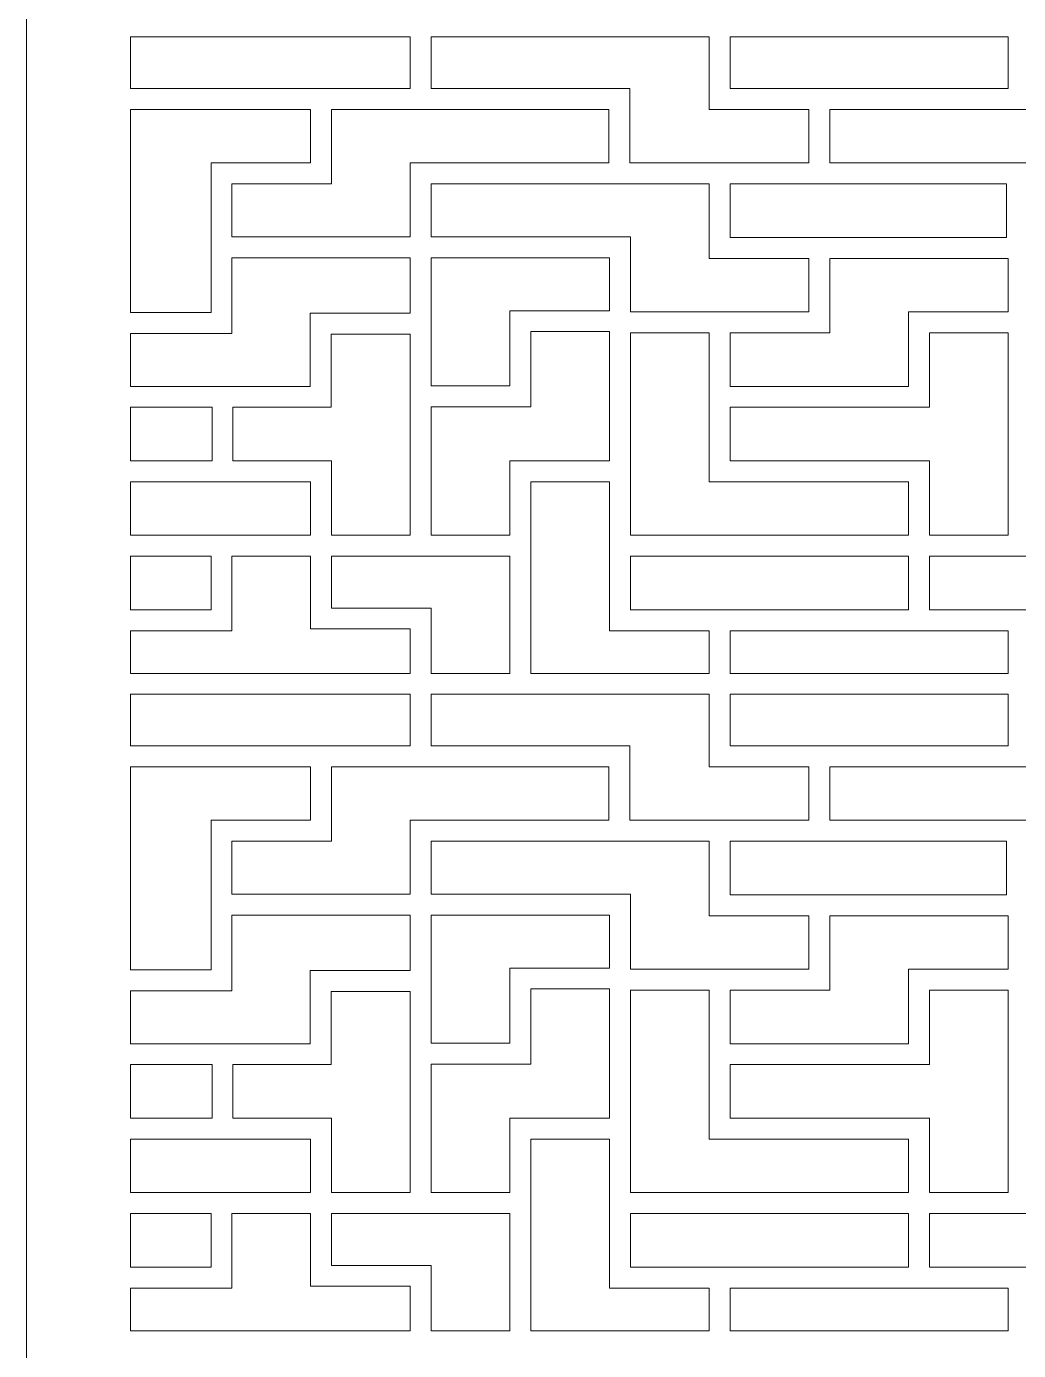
# Model space of a CAD drawing. Header units: centimetres. Extents: x -27.5 to -15.4, y -3.9 to 9.5.
# Drawn here: x -21.109 to -17.878, y 2.31 to 6.624 of the extents above; entities that cross this region are included whole.
import ezdxf

# ---------------------------------------------------------------- set-up
doc = ezdxf.new("R2010")
doc.units = ezdxf.units.CM
doc.header["$MEASUREMENT"] = 0
doc.layers.add('layer 1', color=7, linetype='Continuous')

msp = doc.modelspace()

# ---------------------------------------------------------------- linework, layer by layer
at = {"layer": 'layer 1', "color": 7, "lineweight": 9}
for points, knots in [([(-21.10932, -3.79231), (-21.10932, -3.79231), (-15.37172, -3.79231), (-15.37172, -3.79231), (-15.37172, -3.79231), (-15.37172, -3.79231), (-15.37172, 9.52009), (-15.37172, 9.52009), (-15.37172, 9.52009), (-15.37172, 9.52009), (-21.10932, 9.52009), (-21.10932, 9.52009), (-21.10932, 9.52009), (-21.10932, 9.52009), (-21.10932, -3.79231), (-21.10932, -3.79231)], [0, 0, 0, 0, 0.2, 0.2, 0.2, 0.2, 0.4, 0.4, 0.4, 0.4, 0.6, 0.6, 0.6, 0.6, 1, 1, 1, 1]), ([(-20.77015, 6.42169), (-20.77015, 6.42169), (-20.77015, 6.5904), (-20.77015, 6.5904), (-20.77015, 6.5904), (-20.77015, 6.5904), (-19.85927, 6.5904), (-19.85927, 6.5904), (-19.85927, 6.5904), (-19.85927, 6.5904), (-19.85927, 6.42169), (-19.85927, 6.42169), (-19.85927, 6.42169), (-19.85927, 6.42169), (-20.14967, 6.42169), (-20.14967, 6.42169), (-20.14967, 6.42169), (-20.14967, 6.42169), (-20.77015, 6.42169), (-20.77015, 6.42169)], [0, 0, 0, 0, 0.1666667, 0.1666667, 0.1666667, 0.1666667, 0.3333333, 0.3333333, 0.3333333, 0.3333333, 0.5, 0.5, 0.5, 0.5, 0.6666667, 0.6666667, 0.6666667, 0.6666667, 1, 1, 1, 1]), ([(-19.79103, 6.5904), (-19.79103, 6.5904), (-18.88584, 6.5904), (-18.88584, 6.5904), (-18.88584, 6.5904), (-18.88584, 6.5904), (-18.88584, 6.35345), (-18.88584, 6.35345), (-18.88584, 6.35345), (-18.88584, 6.35345), (-18.56136, 6.35345), (-18.56136, 6.35345), (-18.56136, 6.35345), (-18.56136, 6.35345), (-18.56136, 6.17906), (-18.56136, 6.17906), (-18.56136, 6.17906), (-18.56136, 6.17906), (-18.85172, 6.17906), (-18.85172, 6.17906), (-18.85172, 6.17906), (-18.85172, 6.17906), (-19.14396, 6.17906), (-19.14396, 6.17906), (-19.14396, 6.17906), (-19.14396, 6.17906), (-19.14396, 6.42169), (-19.14396, 6.42169), (-19.14396, 6.42169), (-19.14396, 6.42169), (-19.79103, 6.42169), (-19.79103, 6.42169), (-19.79103, 6.42169), (-19.79103, 6.42169), (-19.79103, 6.5904), (-19.79103, 6.5904)], [0, 0, 0, 0, 0.1, 0.1, 0.1, 0.1, 0.2, 0.2, 0.2, 0.2, 0.3, 0.3, 0.3, 0.3, 0.4, 0.4, 0.4, 0.4, 0.5, 0.5, 0.5, 0.5, 0.6, 0.6, 0.6, 0.6, 0.7, 0.7, 0.7, 0.7, 0.8, 0.8, 0.8, 0.8, 1, 1, 1, 1]), ([(-18.8176, 6.5904), (-18.8176, 6.5904), (-17.9124, 6.5904), (-17.9124, 6.5904), (-17.9124, 6.5904), (-17.9124, 6.5904), (-17.9124, 6.42169), (-17.9124, 6.42169), (-17.9124, 6.42169), (-17.9124, 6.42169), (-18.52724, 6.42169), (-18.52724, 6.42169), (-18.52724, 6.42169), (-18.52724, 6.42169), (-18.8176, 6.42169), (-18.8176, 6.42169), (-18.8176, 6.42169), (-18.8176, 6.42169), (-18.8176, 6.5904), (-18.8176, 6.5904)], [0, 0, 0, 0, 0.1666667, 0.1666667, 0.1666667, 0.1666667, 0.3333333, 0.3333333, 0.3333333, 0.3333333, 0.5, 0.5, 0.5, 0.5, 0.6666667, 0.6666667, 0.6666667, 0.6666667, 1, 1, 1, 1]), ([(-20.77015, 5.69195), (-20.77015, 5.69195), (-20.77015, 6.35345), (-20.77015, 6.35345), (-20.77015, 6.35345), (-20.77015, 6.35345), (-20.1838, 6.35345), (-20.1838, 6.35345), (-20.1838, 6.35345), (-20.1838, 6.35345), (-20.1838, 6.17906), (-20.1838, 6.17906), (-20.1838, 6.17906), (-20.1838, 6.17906), (-20.50823, 6.17906), (-20.50823, 6.17906), (-20.50823, 6.17906), (-20.50823, 6.17906), (-20.50823, 5.90385), (-20.50823, 5.90385), (-20.50823, 5.90385), (-20.50823, 5.90385), (-20.50823, 5.69195), (-20.50823, 5.69195), (-20.50823, 5.69195), (-20.50823, 5.69195), (-20.77015, 5.69195), (-20.77015, 5.69195)], [0, 0, 0, 0, 0.125, 0.125, 0.125, 0.125, 0.25, 0.25, 0.25, 0.25, 0.375, 0.375, 0.375, 0.375, 0.5, 0.5, 0.5, 0.5, 0.625, 0.625, 0.625, 0.625, 0.75, 0.75, 0.75, 0.75, 1, 1, 1, 1]), ([(-19.82515, 6.35345), (-19.82515, 6.35345), (-19.21221, 6.35345), (-19.21221, 6.35345), (-19.21221, 6.35345), (-19.21221, 6.35345), (-19.21221, 6.17906), (-19.21221, 6.17906), (-19.21221, 6.17906), (-19.21221, 6.17906), (-19.85927, 6.17906), (-19.85927, 6.17906), (-19.85927, 6.17906), (-19.85927, 6.17906), (-19.85927, 5.93797), (-19.85927, 5.93797), (-19.85927, 5.93797), (-19.85927, 5.93797), (-20.43999, 5.93797), (-20.43999, 5.93797), (-20.43999, 5.93797), (-20.43999, 5.93797), (-20.43999, 6.11082), (-20.43999, 6.11082), (-20.43999, 6.11082), (-20.43999, 6.11082), (-20.11555, 6.11082), (-20.11555, 6.11082), (-20.11555, 6.11082), (-20.11555, 6.11082), (-20.11555, 6.35345), (-20.11555, 6.35345), (-20.11555, 6.35345), (-20.11555, 6.35345), (-19.82515, 6.35345), (-19.82515, 6.35345)], [0, 0, 0, 0, 0.1, 0.1, 0.1, 0.1, 0.2, 0.2, 0.2, 0.2, 0.3, 0.3, 0.3, 0.3, 0.4, 0.4, 0.4, 0.4, 0.5, 0.5, 0.5, 0.5, 0.6, 0.6, 0.6, 0.6, 0.7, 0.7, 0.7, 0.7, 0.8, 0.8, 0.8, 0.8, 1, 1, 1, 1]), ([(-18.49312, 6.35345), (-18.49312, 6.35345), (-17.87828, 6.35345), (-17.87828, 6.35345), (-17.87828, 6.35345), (-17.87828, 6.35345), (-17.5907, 6.35345), (-17.5907, 6.35345), (-17.5907, 6.35345), (-17.5907, 6.35345), (-17.5907, 5.93642), (-17.5907, 5.93642), (-17.5907, 5.93642), (-17.5907, 5.93642), (-17.84865, 5.93642), (-17.84865, 5.93642), (-17.84865, 5.93642), (-17.84865, 5.93642), (-17.84865, 6.17906), (-17.84865, 6.17906), (-17.84865, 6.17906), (-17.84865, 6.17906), (-18.49312, 6.17906), (-18.49312, 6.17906), (-18.49312, 6.17906), (-18.49312, 6.17906), (-18.49312, 6.35345), (-18.49312, 6.35345)], [0, 0, 0, 0, 0.125, 0.125, 0.125, 0.125, 0.25, 0.25, 0.25, 0.25, 0.375, 0.375, 0.375, 0.375, 0.5, 0.5, 0.5, 0.5, 0.625, 0.625, 0.625, 0.625, 0.75, 0.75, 0.75, 0.75, 1, 1, 1, 1]), ([(-19.79103, 6.11082), (-19.79103, 6.11082), (-19.17808, 6.11082), (-19.17808, 6.11082), (-19.17808, 6.11082), (-19.17808, 6.11082), (-18.88584, 6.11082), (-18.88584, 6.11082), (-18.88584, 6.11082), (-18.88584, 6.11082), (-18.88584, 5.86818), (-18.88584, 5.86818), (-18.88584, 5.86818), (-18.88584, 5.86818), (-18.56136, 5.86818), (-18.56136, 5.86818), (-18.56136, 5.86818), (-18.56136, 5.86818), (-18.56136, 5.69379), (-18.56136, 5.69379), (-18.56136, 5.69379), (-18.56136, 5.69379), (-18.85172, 5.69379), (-18.85172, 5.69379), (-18.85172, 5.69379), (-18.85172, 5.69379), (-19.14207, 5.69379), (-19.14207, 5.69379), (-19.14207, 5.69379), (-19.14207, 5.69379), (-19.14207, 5.93797), (-19.14207, 5.93797), (-19.14207, 5.93797), (-19.14207, 5.93797), (-19.79103, 5.93797), (-19.79103, 5.93797), (-19.79103, 5.93797), (-19.79103, 5.93797), (-19.79103, 6.11082), (-19.79103, 6.11082)], [0, 0, 0, 0, 0.0909091, 0.0909091, 0.0909091, 0.0909091, 0.1818182, 0.1818182, 0.1818182, 0.1818182, 0.2727273, 0.2727273, 0.2727273, 0.2727273, 0.3636364, 0.3636364, 0.3636364, 0.3636364, 0.4545455, 0.4545455, 0.4545455, 0.4545455, 0.5454545, 0.5454545, 0.5454545, 0.5454545, 0.6363636, 0.6363636, 0.6363636, 0.6363636, 0.7272727, 0.7272727, 0.7272727, 0.7272727, 0.8181818, 0.8181818, 0.8181818, 0.8181818, 1, 1, 1, 1]), ([(-18.8176, 6.11082), (-18.8176, 6.11082), (-18.52724, 6.11082), (-18.52724, 6.11082), (-18.52724, 6.11082), (-18.52724, 6.11082), (-17.91689, 6.11082), (-17.91689, 6.11082), (-17.91689, 6.11082), (-17.91689, 6.11082), (-17.91689, 5.93642), (-17.91689, 5.93642), (-17.91689, 5.93642), (-17.91689, 5.93642), (-18.52724, 5.93642), (-18.52724, 5.93642), (-18.52724, 5.93642), (-18.52724, 5.93642), (-18.8176, 5.93642), (-18.8176, 5.93642), (-18.8176, 5.93642), (-18.8176, 5.93642), (-18.8176, 6.11082), (-18.8176, 6.11082)], [0, 0, 0, 0, 0.1428571, 0.1428571, 0.1428571, 0.1428571, 0.2857143, 0.2857143, 0.2857143, 0.2857143, 0.4285714, 0.4285714, 0.4285714, 0.4285714, 0.5714286, 0.5714286, 0.5714286, 0.5714286, 0.7142857, 0.7142857, 0.7142857, 0.7142857, 1, 1, 1, 1]), ([(-20.77015, 5.45115), (-20.77015, 5.45115), (-20.77015, 5.62371), (-20.77015, 5.62371), (-20.77015, 5.62371), (-20.77015, 5.62371), (-20.43999, 5.62371), (-20.43999, 5.62371), (-20.43999, 5.62371), (-20.43999, 5.62371), (-20.43999, 5.86973), (-20.43999, 5.86973), (-20.43999, 5.86973), (-20.43999, 5.86973), (-19.85927, 5.86973), (-19.85927, 5.86973), (-19.85927, 5.86973), (-19.85927, 5.86973), (-19.85927, 5.68979), (-19.85927, 5.68979), (-19.85927, 5.68979), (-19.85927, 5.68979), (-20.18531, 5.68979), (-20.18531, 5.68979), (-20.18531, 5.68979), (-20.18531, 5.68979), (-20.18531, 5.45115), (-20.18531, 5.45115), (-20.18531, 5.45115), (-20.18531, 5.45115), (-20.47088, 5.45115), (-20.47088, 5.45115), (-20.47088, 5.45115), (-20.47088, 5.45115), (-20.77015, 5.45115), (-20.77015, 5.45115)], [0, 0, 0, 0, 0.1, 0.1, 0.1, 0.1, 0.2, 0.2, 0.2, 0.2, 0.3, 0.3, 0.3, 0.3, 0.4, 0.4, 0.4, 0.4, 0.5, 0.5, 0.5, 0.5, 0.6, 0.6, 0.6, 0.6, 0.7, 0.7, 0.7, 0.7, 0.8, 0.8, 0.8, 0.8, 1, 1, 1, 1]), ([(-19.79103, 5.86973), (-19.79103, 5.86973), (-19.21032, 5.86973), (-19.21032, 5.86973), (-19.21032, 5.86973), (-19.21032, 5.86973), (-19.21032, 5.69757), (-19.21032, 5.69757), (-19.21032, 5.69757), (-19.21032, 5.69757), (-19.53479, 5.69757), (-19.53479, 5.69757), (-19.53479, 5.69757), (-19.53479, 5.69757), (-19.53479, 5.45259), (-19.53479, 5.45259), (-19.53479, 5.45259), (-19.53479, 5.45259), (-19.79103, 5.45259), (-19.79103, 5.45259), (-19.79103, 5.45259), (-19.79103, 5.45259), (-19.79103, 5.65567), (-19.79103, 5.65567), (-19.79103, 5.65567), (-19.79103, 5.65567), (-19.79103, 5.86973), (-19.79103, 5.86973)], [0, 0, 0, 0, 0.125, 0.125, 0.125, 0.125, 0.25, 0.25, 0.25, 0.25, 0.375, 0.375, 0.375, 0.375, 0.5, 0.5, 0.5, 0.5, 0.625, 0.625, 0.625, 0.625, 0.75, 0.75, 0.75, 0.75, 1, 1, 1, 1]), ([(-18.8176, 5.45115), (-18.8176, 5.45115), (-18.8176, 5.62555), (-18.8176, 5.62555), (-18.8176, 5.62555), (-18.8176, 5.62555), (-18.49312, 5.62555), (-18.49312, 5.62555), (-18.49312, 5.62555), (-18.49312, 5.62555), (-18.49312, 5.86818), (-18.49312, 5.86818), (-18.49312, 5.86818), (-18.49312, 5.86818), (-17.9124, 5.86818), (-17.9124, 5.86818), (-17.9124, 5.86818), (-17.9124, 5.86818), (-17.9124, 5.69379), (-17.9124, 5.69379), (-17.9124, 5.69379), (-17.9124, 5.69379), (-18.23688, 5.69379), (-18.23688, 5.69379), (-18.23688, 5.69379), (-18.23688, 5.69379), (-18.23688, 5.45115), (-18.23688, 5.45115), (-18.23688, 5.45115), (-18.23688, 5.45115), (-18.8176, 5.45115), (-18.8176, 5.45115)], [0, 0, 0, 0, 0.1111111, 0.1111111, 0.1111111, 0.1111111, 0.2222222, 0.2222222, 0.2222222, 0.2222222, 0.3333333, 0.3333333, 0.3333333, 0.3333333, 0.4444444, 0.4444444, 0.4444444, 0.4444444, 0.5555556, 0.5555556, 0.5555556, 0.5555556, 0.6666667, 0.6666667, 0.6666667, 0.6666667, 0.7777778, 0.7777778, 0.7777778, 0.7777778, 1, 1, 1, 1]), ([(-20.11707, 5.62155), (-20.11707, 5.62155), (-19.85927, 5.62155), (-19.85927, 5.62155), (-19.85927, 5.62155), (-19.85927, 5.62155), (-19.85927, 5.41847), (-19.85927, 5.41847), (-19.85927, 5.41847), (-19.85927, 5.41847), (-19.85927, 4.96589), (-19.85927, 4.96589), (-19.85927, 4.96589), (-19.85927, 4.96589), (-20.11551, 4.96589), (-20.11551, 4.96589), (-20.11551, 4.96589), (-20.11551, 4.96589), (-20.11551, 5.20852), (-20.11551, 5.20852), (-20.11551, 5.20852), (-20.11551, 5.20852), (-20.43676, 5.20852), (-20.43676, 5.20852), (-20.43676, 5.20852), (-20.43676, 5.20852), (-20.43676, 5.38291), (-20.43676, 5.38291), (-20.43676, 5.38291), (-20.43676, 5.38291), (-20.11707, 5.38291), (-20.11707, 5.38291), (-20.11707, 5.38291), (-20.11707, 5.38291), (-20.11707, 5.62155), (-20.11707, 5.62155)], [0, 0, 0, 0, 0.1, 0.1, 0.1, 0.1, 0.2, 0.2, 0.2, 0.2, 0.3, 0.3, 0.3, 0.3, 0.4, 0.4, 0.4, 0.4, 0.5, 0.5, 0.5, 0.5, 0.6, 0.6, 0.6, 0.6, 0.7, 0.7, 0.7, 0.7, 0.8, 0.8, 0.8, 0.8, 1, 1, 1, 1]), ([(-19.46655, 5.62933), (-19.46655, 5.62933), (-19.21032, 5.62933), (-19.21032, 5.62933), (-19.21032, 5.62933), (-19.21032, 5.62933), (-19.21032, 5.20852), (-19.21032, 5.20852), (-19.21032, 5.20852), (-19.21032, 5.20852), (-19.53479, 5.20852), (-19.53479, 5.20852), (-19.53479, 5.20852), (-19.53479, 5.20852), (-19.53479, 4.96589), (-19.53479, 4.96589), (-19.53479, 4.96589), (-19.53479, 4.96589), (-19.79103, 4.96589), (-19.79103, 4.96589), (-19.79103, 4.96589), (-19.79103, 4.96589), (-19.79103, 5.38435), (-19.79103, 5.38435), (-19.79103, 5.38435), (-19.79103, 5.38435), (-19.46655, 5.38435), (-19.46655, 5.38435), (-19.46655, 5.38435), (-19.46655, 5.38435), (-19.46655, 5.62933), (-19.46655, 5.62933)], [0, 0, 0, 0, 0.1111111, 0.1111111, 0.1111111, 0.1111111, 0.2222222, 0.2222222, 0.2222222, 0.2222222, 0.3333333, 0.3333333, 0.3333333, 0.3333333, 0.4444444, 0.4444444, 0.4444444, 0.4444444, 0.5555556, 0.5555556, 0.5555556, 0.5555556, 0.6666667, 0.6666667, 0.6666667, 0.6666667, 0.7777778, 0.7777778, 0.7777778, 0.7777778, 1, 1, 1, 1]), ([(-19.14207, 5.62555), (-19.14207, 5.62555), (-18.88584, 5.62555), (-18.88584, 5.62555), (-18.88584, 5.62555), (-18.88584, 5.62555), (-18.88584, 5.41703), (-18.88584, 5.41703), (-18.88584, 5.41703), (-18.88584, 5.41703), (-18.88584, 5.14028), (-18.88584, 5.14028), (-18.88584, 5.14028), (-18.88584, 5.14028), (-18.23688, 5.14028), (-18.23688, 5.14028), (-18.23688, 5.14028), (-18.23688, 5.14028), (-18.23688, 4.96589), (-18.23688, 4.96589), (-18.23688, 4.96589), (-18.23688, 4.96589), (-19.14207, 4.96589), (-19.14207, 4.96589), (-19.14207, 4.96589), (-19.14207, 4.96589), (-19.14207, 5.1744), (-19.14207, 5.1744), (-19.14207, 5.1744), (-19.14207, 5.1744), (-19.14207, 5.62555), (-19.14207, 5.62555)], [0, 0, 0, 0, 0.1111111, 0.1111111, 0.1111111, 0.1111111, 0.2222222, 0.2222222, 0.2222222, 0.2222222, 0.3333333, 0.3333333, 0.3333333, 0.3333333, 0.4444444, 0.4444444, 0.4444444, 0.4444444, 0.5555556, 0.5555556, 0.5555556, 0.5555556, 0.6666667, 0.6666667, 0.6666667, 0.6666667, 0.7777778, 0.7777778, 0.7777778, 0.7777778, 1, 1, 1, 1]), ([(-18.8176, 5.38291), (-18.8176, 5.38291), (-18.16864, 5.38291), (-18.16864, 5.38291), (-18.16864, 5.38291), (-18.16864, 5.38291), (-18.16864, 5.62555), (-18.16864, 5.62555), (-18.16864, 5.62555), (-18.16864, 5.62555), (-17.9124, 5.62555), (-17.9124, 5.62555), (-17.9124, 5.62555), (-17.9124, 5.62555), (-17.9124, 4.96589), (-17.9124, 4.96589), (-17.9124, 4.96589), (-17.9124, 4.96589), (-18.16864, 4.96589), (-18.16864, 4.96589), (-18.16864, 4.96589), (-18.16864, 4.96589), (-18.16864, 5.20852), (-18.16864, 5.20852), (-18.16864, 5.20852), (-18.16864, 5.20852), (-18.8176, 5.20852), (-18.8176, 5.20852), (-18.8176, 5.20852), (-18.8176, 5.20852), (-18.8176, 5.38291), (-18.8176, 5.38291)], [0, 0, 0, 0, 0.1111111, 0.1111111, 0.1111111, 0.1111111, 0.2222222, 0.2222222, 0.2222222, 0.2222222, 0.3333333, 0.3333333, 0.3333333, 0.3333333, 0.4444444, 0.4444444, 0.4444444, 0.4444444, 0.5555556, 0.5555556, 0.5555556, 0.5555556, 0.6666667, 0.6666667, 0.6666667, 0.6666667, 0.7777778, 0.7777778, 0.7777778, 0.7777778, 1, 1, 1, 1]), ([(-20.77015, 5.20852), (-20.77015, 5.20852), (-20.77015, 5.38291), (-20.77015, 5.38291), (-20.77015, 5.38291), (-20.77015, 5.38291), (-20.505, 5.38291), (-20.505, 5.38291), (-20.505, 5.38291), (-20.505, 5.38291), (-20.505, 5.20852), (-20.505, 5.20852), (-20.505, 5.20852), (-20.505, 5.20852), (-20.77015, 5.20852), (-20.77015, 5.20852)], [0, 0, 0, 0, 0.2, 0.2, 0.2, 0.2, 0.4, 0.4, 0.4, 0.4, 0.6, 0.6, 0.6, 0.6, 1, 1, 1, 1]), ([(-20.77015, 4.96589), (-20.77015, 4.96589), (-20.77015, 5.14028), (-20.77015, 5.14028), (-20.77015, 5.14028), (-20.77015, 5.14028), (-20.47088, 5.14028), (-20.47088, 5.14028), (-20.47088, 5.14028), (-20.47088, 5.14028), (-20.18375, 5.14028), (-20.18375, 5.14028), (-20.18375, 5.14028), (-20.18375, 5.14028), (-20.18375, 4.96589), (-20.18375, 4.96589), (-20.18375, 4.96589), (-20.18375, 4.96589), (-20.47411, 4.96589), (-20.47411, 4.96589), (-20.47411, 4.96589), (-20.47411, 4.96589), (-20.77015, 4.96589), (-20.77015, 4.96589)], [0, 0, 0, 0, 0.1428571, 0.1428571, 0.1428571, 0.1428571, 0.2857143, 0.2857143, 0.2857143, 0.2857143, 0.4285714, 0.4285714, 0.4285714, 0.4285714, 0.5714286, 0.5714286, 0.5714286, 0.5714286, 0.7142857, 0.7142857, 0.7142857, 0.7142857, 1, 1, 1, 1]), ([(-19.46655, 5.14028), (-19.46655, 5.14028), (-19.21032, 5.14028), (-19.21032, 5.14028), (-19.21032, 5.14028), (-19.21032, 5.14028), (-19.21032, 4.93177), (-19.21032, 4.93177), (-19.21032, 4.93177), (-19.21032, 4.93177), (-19.21032, 4.65501), (-19.21032, 4.65501), (-19.21032, 4.65501), (-19.21032, 4.65501), (-18.88584, 4.65501), (-18.88584, 4.65501), (-18.88584, 4.65501), (-18.88584, 4.65501), (-18.88584, 4.51521), (-18.88584, 4.51521), (-18.88584, 4.51521), (-18.88584, 4.51521), (-19.46655, 4.51521), (-19.46655, 4.51521), (-19.46655, 4.51521), (-19.46655, 4.51521), (-19.46655, 4.93177), (-19.46655, 4.93177), (-19.46655, 4.93177), (-19.46655, 4.93177), (-19.46655, 5.14028), (-19.46655, 5.14028)], [0, 0, 0, 0, 0.1111111, 0.1111111, 0.1111111, 0.1111111, 0.2222222, 0.2222222, 0.2222222, 0.2222222, 0.3333333, 0.3333333, 0.3333333, 0.3333333, 0.4444444, 0.4444444, 0.4444444, 0.4444444, 0.5555556, 0.5555556, 0.5555556, 0.5555556, 0.6666667, 0.6666667, 0.6666667, 0.6666667, 0.7777778, 0.7777778, 0.7777778, 0.7777778, 1, 1, 1, 1]), ([(-20.77015, 4.51521), (-20.77015, 4.51521), (-20.77015, 4.65501), (-20.77015, 4.65501), (-20.77015, 4.65501), (-20.77015, 4.65501), (-20.43999, 4.65501), (-20.43999, 4.65501), (-20.43999, 4.65501), (-20.43999, 4.65501), (-20.43999, 4.89764), (-20.43999, 4.89764), (-20.43999, 4.89764), (-20.43999, 4.89764), (-20.18375, 4.89764), (-20.18375, 4.89764), (-20.18375, 4.89764), (-20.18375, 4.89764), (-20.18375, 4.66068), (-20.18375, 4.66068), (-20.18375, 4.66068), (-20.18375, 4.66068), (-19.85927, 4.66068), (-19.85927, 4.66068), (-19.85927, 4.66068), (-19.85927, 4.66068), (-19.85927, 4.51521), (-19.85927, 4.51521), (-19.85927, 4.51521), (-19.85927, 4.51521), (-20.77015, 4.51521), (-20.77015, 4.51521)], [0, 0, 0, 0, 0.1111111, 0.1111111, 0.1111111, 0.1111111, 0.2222222, 0.2222222, 0.2222222, 0.2222222, 0.3333333, 0.3333333, 0.3333333, 0.3333333, 0.4444444, 0.4444444, 0.4444444, 0.4444444, 0.5555556, 0.5555556, 0.5555556, 0.5555556, 0.6666667, 0.6666667, 0.6666667, 0.6666667, 0.7777778, 0.7777778, 0.7777778, 0.7777778, 1, 1, 1, 1]), ([(-20.77015, 4.72325), (-20.77015, 4.72325), (-20.77015, 4.89764), (-20.77015, 4.89764), (-20.77015, 4.89764), (-20.77015, 4.89764), (-20.50823, 4.89764), (-20.50823, 4.89764), (-20.50823, 4.89764), (-20.50823, 4.89764), (-20.50823, 4.72325), (-20.50823, 4.72325), (-20.50823, 4.72325), (-20.50823, 4.72325), (-20.77015, 4.72325), (-20.77015, 4.72325)], [0, 0, 0, 0, 0.2, 0.2, 0.2, 0.2, 0.4, 0.4, 0.4, 0.4, 0.6, 0.6, 0.6, 0.6, 1, 1, 1, 1]), ([(-20.11551, 4.89764), (-20.11551, 4.89764), (-19.82515, 4.89764), (-19.82515, 4.89764), (-19.82515, 4.89764), (-19.82515, 4.89764), (-19.53479, 4.89764), (-19.53479, 4.89764), (-19.53479, 4.89764), (-19.53479, 4.89764), (-19.53479, 4.51521), (-19.53479, 4.51521), (-19.53479, 4.51521), (-19.53479, 4.51521), (-19.79103, 4.51521), (-19.79103, 4.51521), (-19.79103, 4.51521), (-19.79103, 4.51521), (-19.79103, 4.72892), (-19.79103, 4.72892), (-19.79103, 4.72892), (-19.79103, 4.72892), (-20.11551, 4.72892), (-20.11551, 4.72892), (-20.11551, 4.72892), (-20.11551, 4.72892), (-20.11551, 4.89764), (-20.11551, 4.89764)], [0, 0, 0, 0, 0.125, 0.125, 0.125, 0.125, 0.25, 0.25, 0.25, 0.25, 0.375, 0.375, 0.375, 0.375, 0.5, 0.5, 0.5, 0.5, 0.625, 0.625, 0.625, 0.625, 0.75, 0.75, 0.75, 0.75, 1, 1, 1, 1]), ([(-19.14207, 4.89764), (-19.14207, 4.89764), (-18.23688, 4.89764), (-18.23688, 4.89764), (-18.23688, 4.89764), (-18.23688, 4.89764), (-18.23688, 4.72325), (-18.23688, 4.72325), (-18.23688, 4.72325), (-18.23688, 4.72325), (-18.85172, 4.72325), (-18.85172, 4.72325), (-18.85172, 4.72325), (-18.85172, 4.72325), (-19.14207, 4.72325), (-19.14207, 4.72325), (-19.14207, 4.72325), (-19.14207, 4.72325), (-19.14207, 4.89764), (-19.14207, 4.89764)], [0, 0, 0, 0, 0.1666667, 0.1666667, 0.1666667, 0.1666667, 0.3333333, 0.3333333, 0.3333333, 0.3333333, 0.5, 0.5, 0.5, 0.5, 0.6666667, 0.6666667, 0.6666667, 0.6666667, 1, 1, 1, 1]), ([(-18.16864, 4.89764), (-18.16864, 4.89764), (-17.87828, 4.89764), (-17.87828, 4.89764), (-17.87828, 4.89764), (-17.87828, 4.89764), (-17.5538, 4.89764), (-17.5538, 4.89764), (-17.5538, 4.89764), (-17.5538, 4.89764), (-17.26345, 4.89764), (-17.26345, 4.89764), (-17.26345, 4.89764), (-17.26345, 4.89764), (-17.26345, 4.72325), (-17.26345, 4.72325), (-17.26345, 4.72325), (-17.26345, 4.72325), (-17.58793, 4.72325), (-17.58793, 4.72325), (-17.58793, 4.72325), (-17.58793, 4.72325), (-17.58793, 4.51521), (-17.58793, 4.51521), (-17.58793, 4.51521), (-17.58793, 4.51521), (-17.84416, 4.51521), (-17.84416, 4.51521), (-17.84416, 4.51521), (-17.84416, 4.51521), (-17.84416, 4.72325), (-17.84416, 4.72325), (-17.84416, 4.72325), (-17.84416, 4.72325), (-18.16864, 4.72325), (-18.16864, 4.72325), (-18.16864, 4.72325), (-18.16864, 4.72325), (-18.16864, 4.89764), (-18.16864, 4.89764)], [0, 0, 0, 0, 0.0909091, 0.0909091, 0.0909091, 0.0909091, 0.1818182, 0.1818182, 0.1818182, 0.1818182, 0.2727273, 0.2727273, 0.2727273, 0.2727273, 0.3636364, 0.3636364, 0.3636364, 0.3636364, 0.4545455, 0.4545455, 0.4545455, 0.4545455, 0.5454545, 0.5454545, 0.5454545, 0.5454545, 0.6363636, 0.6363636, 0.6363636, 0.6363636, 0.7272727, 0.7272727, 0.7272727, 0.7272727, 0.8181818, 0.8181818, 0.8181818, 0.8181818, 1, 1, 1, 1]), ([(-18.8176, 4.65501), (-18.8176, 4.65501), (-18.20276, 4.65501), (-18.20276, 4.65501), (-18.20276, 4.65501), (-18.20276, 4.65501), (-17.9124, 4.65501), (-17.9124, 4.65501), (-17.9124, 4.65501), (-17.9124, 4.65501), (-17.9124, 4.51521), (-17.9124, 4.51521), (-17.9124, 4.51521), (-17.9124, 4.51521), (-18.8176, 4.51521), (-18.8176, 4.51521), (-18.8176, 4.51521), (-18.8176, 4.51521), (-18.8176, 4.65501), (-18.8176, 4.65501)], [0, 0, 0, 0, 0.1666667, 0.1666667, 0.1666667, 0.1666667, 0.3333333, 0.3333333, 0.3333333, 0.3333333, 0.5, 0.5, 0.5, 0.5, 0.6666667, 0.6666667, 0.6666667, 0.6666667, 1, 1, 1, 1]), ([(-20.77015, 4.28005), (-20.77015, 4.28005), (-20.77015, 4.44876), (-20.77015, 4.44876), (-20.77015, 4.44876), (-20.77015, 4.44876), (-19.85927, 4.44876), (-19.85927, 4.44876), (-19.85927, 4.44876), (-19.85927, 4.44876), (-19.85927, 4.28005), (-19.85927, 4.28005), (-19.85927, 4.28005), (-19.85927, 4.28005), (-20.14967, 4.28005), (-20.14967, 4.28005), (-20.14967, 4.28005), (-20.14967, 4.28005), (-20.77015, 4.28005), (-20.77015, 4.28005)], [0, 0, 0, 0, 0.1666667, 0.1666667, 0.1666667, 0.1666667, 0.3333333, 0.3333333, 0.3333333, 0.3333333, 0.5, 0.5, 0.5, 0.5, 0.6666667, 0.6666667, 0.6666667, 0.6666667, 1, 1, 1, 1]), ([(-18.88584, 4.21181), (-18.88584, 4.21181), (-18.56136, 4.21181), (-18.56136, 4.21181), (-18.56136, 4.21181), (-18.56136, 4.21181), (-18.56136, 4.03742), (-18.56136, 4.03742), (-18.56136, 4.03742), (-18.56136, 4.03742), (-18.85172, 4.03742), (-18.85172, 4.03742), (-18.85172, 4.03742), (-18.85172, 4.03742), (-19.14396, 4.03742), (-19.14396, 4.03742), (-19.14396, 4.03742), (-19.14396, 4.03742), (-19.14396, 4.28005), (-19.14396, 4.28005), (-19.14396, 4.28005), (-19.14396, 4.28005), (-19.79103, 4.28005), (-19.79103, 4.28005), (-19.79103, 4.28005), (-19.79103, 4.28005), (-19.79103, 4.44876), (-19.79103, 4.44876), (-19.79103, 4.44876), (-19.79103, 4.44876), (-18.88584, 4.44876), (-18.88584, 4.44876), (-18.88584, 4.44876), (-18.88584, 4.44876), (-18.88584, 4.21181), (-18.88584, 4.21181)], [0, 0, 0, 0, 0.1, 0.1, 0.1, 0.1, 0.2, 0.2, 0.2, 0.2, 0.3, 0.3, 0.3, 0.3, 0.4, 0.4, 0.4, 0.4, 0.5, 0.5, 0.5, 0.5, 0.6, 0.6, 0.6, 0.6, 0.7, 0.7, 0.7, 0.7, 0.8, 0.8, 0.8, 0.8, 1, 1, 1, 1]), ([(-18.8176, 4.44876), (-18.8176, 4.44876), (-17.9124, 4.44876), (-17.9124, 4.44876), (-17.9124, 4.44876), (-17.9124, 4.44876), (-17.9124, 4.28005), (-17.9124, 4.28005), (-17.9124, 4.28005), (-17.9124, 4.28005), (-18.52724, 4.28005), (-18.52724, 4.28005), (-18.52724, 4.28005), (-18.52724, 4.28005), (-18.8176, 4.28005), (-18.8176, 4.28005), (-18.8176, 4.28005), (-18.8176, 4.28005), (-18.8176, 4.44876), (-18.8176, 4.44876)], [0, 0, 0, 0, 0.1666667, 0.1666667, 0.1666667, 0.1666667, 0.3333333, 0.3333333, 0.3333333, 0.3333333, 0.5, 0.5, 0.5, 0.5, 0.6666667, 0.6666667, 0.6666667, 0.6666667, 1, 1, 1, 1]), ([(-20.77015, 3.55031), (-20.77015, 3.55031), (-20.77015, 4.21181), (-20.77015, 4.21181), (-20.77015, 4.21181), (-20.77015, 4.21181), (-20.1838, 4.21181), (-20.1838, 4.21181), (-20.1838, 4.21181), (-20.1838, 4.21181), (-20.1838, 4.03742), (-20.1838, 4.03742), (-20.1838, 4.03742), (-20.1838, 4.03742), (-20.50823, 4.03742), (-20.50823, 4.03742), (-20.50823, 4.03742), (-20.50823, 4.03742), (-20.50823, 3.76222), (-20.50823, 3.76222), (-20.50823, 3.76222), (-20.50823, 3.76222), (-20.50823, 3.55031), (-20.50823, 3.55031), (-20.50823, 3.55031), (-20.50823, 3.55031), (-20.77015, 3.55031), (-20.77015, 3.55031)], [0, 0, 0, 0, 0.125, 0.125, 0.125, 0.125, 0.25, 0.25, 0.25, 0.25, 0.375, 0.375, 0.375, 0.375, 0.5, 0.5, 0.5, 0.5, 0.625, 0.625, 0.625, 0.625, 0.75, 0.75, 0.75, 0.75, 1, 1, 1, 1]), ([(-20.11555, 4.21181), (-20.11555, 4.21181), (-19.82515, 4.21181), (-19.82515, 4.21181), (-19.82515, 4.21181), (-19.82515, 4.21181), (-19.21221, 4.21181), (-19.21221, 4.21181), (-19.21221, 4.21181), (-19.21221, 4.21181), (-19.21221, 4.03742), (-19.21221, 4.03742), (-19.21221, 4.03742), (-19.21221, 4.03742), (-19.85927, 4.03742), (-19.85927, 4.03742), (-19.85927, 4.03742), (-19.85927, 4.03742), (-19.85927, 3.79634), (-19.85927, 3.79634), (-19.85927, 3.79634), (-19.85927, 3.79634), (-20.43999, 3.79634), (-20.43999, 3.79634), (-20.43999, 3.79634), (-20.43999, 3.79634), (-20.43999, 3.96918), (-20.43999, 3.96918), (-20.43999, 3.96918), (-20.43999, 3.96918), (-20.11555, 3.96918), (-20.11555, 3.96918), (-20.11555, 3.96918), (-20.11555, 3.96918), (-20.11555, 4.21181), (-20.11555, 4.21181)], [0, 0, 0, 0, 0.1, 0.1, 0.1, 0.1, 0.2, 0.2, 0.2, 0.2, 0.3, 0.3, 0.3, 0.3, 0.4, 0.4, 0.4, 0.4, 0.5, 0.5, 0.5, 0.5, 0.6, 0.6, 0.6, 0.6, 0.7, 0.7, 0.7, 0.7, 0.8, 0.8, 0.8, 0.8, 1, 1, 1, 1]), ([(-18.49312, 4.21181), (-18.49312, 4.21181), (-17.87828, 4.21181), (-17.87828, 4.21181), (-17.87828, 4.21181), (-17.87828, 4.21181), (-17.5907, 4.21181), (-17.5907, 4.21181), (-17.5907, 4.21181), (-17.5907, 4.21181), (-17.5907, 3.79479), (-17.5907, 3.79479), (-17.5907, 3.79479), (-17.5907, 3.79479), (-17.84865, 3.79479), (-17.84865, 3.79479), (-17.84865, 3.79479), (-17.84865, 3.79479), (-17.84865, 4.03742), (-17.84865, 4.03742), (-17.84865, 4.03742), (-17.84865, 4.03742), (-18.49312, 4.03742), (-18.49312, 4.03742), (-18.49312, 4.03742), (-18.49312, 4.03742), (-18.49312, 4.21181), (-18.49312, 4.21181)], [0, 0, 0, 0, 0.125, 0.125, 0.125, 0.125, 0.25, 0.25, 0.25, 0.25, 0.375, 0.375, 0.375, 0.375, 0.5, 0.5, 0.5, 0.5, 0.625, 0.625, 0.625, 0.625, 0.75, 0.75, 0.75, 0.75, 1, 1, 1, 1]), ([(-19.17808, 3.96918), (-19.17808, 3.96918), (-18.88584, 3.96918), (-18.88584, 3.96918), (-18.88584, 3.96918), (-18.88584, 3.96918), (-18.88584, 3.72655), (-18.88584, 3.72655), (-18.88584, 3.72655), (-18.88584, 3.72655), (-18.56136, 3.72655), (-18.56136, 3.72655), (-18.56136, 3.72655), (-18.56136, 3.72655), (-18.56136, 3.55215), (-18.56136, 3.55215), (-18.56136, 3.55215), (-18.56136, 3.55215), (-18.85172, 3.55215), (-18.85172, 3.55215), (-18.85172, 3.55215), (-18.85172, 3.55215), (-19.14207, 3.55215), (-19.14207, 3.55215), (-19.14207, 3.55215), (-19.14207, 3.55215), (-19.14207, 3.79634), (-19.14207, 3.79634), (-19.14207, 3.79634), (-19.14207, 3.79634), (-19.79103, 3.79634), (-19.79103, 3.79634), (-19.79103, 3.79634), (-19.79103, 3.79634), (-19.79103, 3.96918), (-19.79103, 3.96918), (-19.79103, 3.96918), (-19.79103, 3.96918), (-19.17808, 3.96918), (-19.17808, 3.96918)], [0, 0, 0, 0, 0.0909091, 0.0909091, 0.0909091, 0.0909091, 0.1818182, 0.1818182, 0.1818182, 0.1818182, 0.2727273, 0.2727273, 0.2727273, 0.2727273, 0.3636364, 0.3636364, 0.3636364, 0.3636364, 0.4545455, 0.4545455, 0.4545455, 0.4545455, 0.5454545, 0.5454545, 0.5454545, 0.5454545, 0.6363636, 0.6363636, 0.6363636, 0.6363636, 0.7272727, 0.7272727, 0.7272727, 0.7272727, 0.8181818, 0.8181818, 0.8181818, 0.8181818, 1, 1, 1, 1]), ([(-18.8176, 3.96918), (-18.8176, 3.96918), (-18.52724, 3.96918), (-18.52724, 3.96918), (-18.52724, 3.96918), (-18.52724, 3.96918), (-17.91689, 3.96918), (-17.91689, 3.96918), (-17.91689, 3.96918), (-17.91689, 3.96918), (-17.91689, 3.79479), (-17.91689, 3.79479), (-17.91689, 3.79479), (-17.91689, 3.79479), (-18.52724, 3.79479), (-18.52724, 3.79479), (-18.52724, 3.79479), (-18.52724, 3.79479), (-18.8176, 3.79479), (-18.8176, 3.79479), (-18.8176, 3.79479), (-18.8176, 3.79479), (-18.8176, 3.96918), (-18.8176, 3.96918)], [0, 0, 0, 0, 0.1428571, 0.1428571, 0.1428571, 0.1428571, 0.2857143, 0.2857143, 0.2857143, 0.2857143, 0.4285714, 0.4285714, 0.4285714, 0.4285714, 0.5714286, 0.5714286, 0.5714286, 0.5714286, 0.7142857, 0.7142857, 0.7142857, 0.7142857, 1, 1, 1, 1]), ([(-20.77015, 3.30952), (-20.77015, 3.30952), (-20.77015, 3.48207), (-20.77015, 3.48207), (-20.77015, 3.48207), (-20.77015, 3.48207), (-20.43999, 3.48207), (-20.43999, 3.48207), (-20.43999, 3.48207), (-20.43999, 3.48207), (-20.43999, 3.7281), (-20.43999, 3.7281), (-20.43999, 3.7281), (-20.43999, 3.7281), (-19.85927, 3.7281), (-19.85927, 3.7281), (-19.85927, 3.7281), (-19.85927, 3.7281), (-19.85927, 3.54815), (-19.85927, 3.54815), (-19.85927, 3.54815), (-19.85927, 3.54815), (-20.18531, 3.54815), (-20.18531, 3.54815), (-20.18531, 3.54815), (-20.18531, 3.54815), (-20.18531, 3.30952), (-20.18531, 3.30952), (-20.18531, 3.30952), (-20.18531, 3.30952), (-20.47088, 3.30952), (-20.47088, 3.30952), (-20.47088, 3.30952), (-20.47088, 3.30952), (-20.77015, 3.30952), (-20.77015, 3.30952)], [0, 0, 0, 0, 0.1, 0.1, 0.1, 0.1, 0.2, 0.2, 0.2, 0.2, 0.3, 0.3, 0.3, 0.3, 0.4, 0.4, 0.4, 0.4, 0.5, 0.5, 0.5, 0.5, 0.6, 0.6, 0.6, 0.6, 0.7, 0.7, 0.7, 0.7, 0.8, 0.8, 0.8, 0.8, 1, 1, 1, 1]), ([(-19.79103, 3.7281), (-19.79103, 3.7281), (-19.21032, 3.7281), (-19.21032, 3.7281), (-19.21032, 3.7281), (-19.21032, 3.7281), (-19.21032, 3.55593), (-19.21032, 3.55593), (-19.21032, 3.55593), (-19.21032, 3.55593), (-19.53479, 3.55593), (-19.53479, 3.55593), (-19.53479, 3.55593), (-19.53479, 3.55593), (-19.53479, 3.31095), (-19.53479, 3.31095), (-19.53479, 3.31095), (-19.53479, 3.31095), (-19.79103, 3.31095), (-19.79103, 3.31095), (-19.79103, 3.31095), (-19.79103, 3.31095), (-19.79103, 3.51403), (-19.79103, 3.51403), (-19.79103, 3.51403), (-19.79103, 3.51403), (-19.79103, 3.7281), (-19.79103, 3.7281)], [0, 0, 0, 0, 0.125, 0.125, 0.125, 0.125, 0.25, 0.25, 0.25, 0.25, 0.375, 0.375, 0.375, 0.375, 0.5, 0.5, 0.5, 0.5, 0.625, 0.625, 0.625, 0.625, 0.75, 0.75, 0.75, 0.75, 1, 1, 1, 1]), ([(-18.49312, 3.48391), (-18.49312, 3.48391), (-18.49312, 3.72655), (-18.49312, 3.72655), (-18.49312, 3.72655), (-18.49312, 3.72655), (-17.9124, 3.72655), (-17.9124, 3.72655), (-17.9124, 3.72655), (-17.9124, 3.72655), (-17.9124, 3.55215), (-17.9124, 3.55215), (-17.9124, 3.55215), (-17.9124, 3.55215), (-18.23688, 3.55215), (-18.23688, 3.55215), (-18.23688, 3.55215), (-18.23688, 3.55215), (-18.23688, 3.30952), (-18.23688, 3.30952), (-18.23688, 3.30952), (-18.23688, 3.30952), (-18.8176, 3.30952), (-18.8176, 3.30952), (-18.8176, 3.30952), (-18.8176, 3.30952), (-18.8176, 3.48391), (-18.8176, 3.48391), (-18.8176, 3.48391), (-18.8176, 3.48391), (-18.49312, 3.48391), (-18.49312, 3.48391)], [0, 0, 0, 0, 0.1111111, 0.1111111, 0.1111111, 0.1111111, 0.2222222, 0.2222222, 0.2222222, 0.2222222, 0.3333333, 0.3333333, 0.3333333, 0.3333333, 0.4444444, 0.4444444, 0.4444444, 0.4444444, 0.5555556, 0.5555556, 0.5555556, 0.5555556, 0.6666667, 0.6666667, 0.6666667, 0.6666667, 0.7777778, 0.7777778, 0.7777778, 0.7777778, 1, 1, 1, 1]), ([(-20.11707, 3.47991), (-20.11707, 3.47991), (-19.85927, 3.47991), (-19.85927, 3.47991), (-19.85927, 3.47991), (-19.85927, 3.47991), (-19.85927, 3.27683), (-19.85927, 3.27683), (-19.85927, 3.27683), (-19.85927, 3.27683), (-19.85927, 2.82425), (-19.85927, 2.82425), (-19.85927, 2.82425), (-19.85927, 2.82425), (-20.11551, 2.82425), (-20.11551, 2.82425), (-20.11551, 2.82425), (-20.11551, 2.82425), (-20.11551, 3.06688), (-20.11551, 3.06688), (-20.11551, 3.06688), (-20.11551, 3.06688), (-20.43676, 3.06688), (-20.43676, 3.06688), (-20.43676, 3.06688), (-20.43676, 3.06688), (-20.43676, 3.24128), (-20.43676, 3.24128), (-20.43676, 3.24128), (-20.43676, 3.24128), (-20.11707, 3.24128), (-20.11707, 3.24128), (-20.11707, 3.24128), (-20.11707, 3.24128), (-20.11707, 3.47991), (-20.11707, 3.47991)], [0, 0, 0, 0, 0.1, 0.1, 0.1, 0.1, 0.2, 0.2, 0.2, 0.2, 0.3, 0.3, 0.3, 0.3, 0.4, 0.4, 0.4, 0.4, 0.5, 0.5, 0.5, 0.5, 0.6, 0.6, 0.6, 0.6, 0.7, 0.7, 0.7, 0.7, 0.8, 0.8, 0.8, 0.8, 1, 1, 1, 1]), ([(-19.46655, 3.24271), (-19.46655, 3.24271), (-19.46655, 3.48769), (-19.46655, 3.48769), (-19.46655, 3.48769), (-19.46655, 3.48769), (-19.21032, 3.48769), (-19.21032, 3.48769), (-19.21032, 3.48769), (-19.21032, 3.48769), (-19.21032, 3.06688), (-19.21032, 3.06688), (-19.21032, 3.06688), (-19.21032, 3.06688), (-19.53479, 3.06688), (-19.53479, 3.06688), (-19.53479, 3.06688), (-19.53479, 3.06688), (-19.53479, 2.82425), (-19.53479, 2.82425), (-19.53479, 2.82425), (-19.53479, 2.82425), (-19.79103, 2.82425), (-19.79103, 2.82425), (-19.79103, 2.82425), (-19.79103, 2.82425), (-19.79103, 3.24271), (-19.79103, 3.24271), (-19.79103, 3.24271), (-19.79103, 3.24271), (-19.46655, 3.24271), (-19.46655, 3.24271)], [0, 0, 0, 0, 0.1111111, 0.1111111, 0.1111111, 0.1111111, 0.2222222, 0.2222222, 0.2222222, 0.2222222, 0.3333333, 0.3333333, 0.3333333, 0.3333333, 0.4444444, 0.4444444, 0.4444444, 0.4444444, 0.5555556, 0.5555556, 0.5555556, 0.5555556, 0.6666667, 0.6666667, 0.6666667, 0.6666667, 0.7777778, 0.7777778, 0.7777778, 0.7777778, 1, 1, 1, 1]), ([(-18.88584, 2.99864), (-18.88584, 2.99864), (-18.23688, 2.99864), (-18.23688, 2.99864), (-18.23688, 2.99864), (-18.23688, 2.99864), (-18.23688, 2.82425), (-18.23688, 2.82425), (-18.23688, 2.82425), (-18.23688, 2.82425), (-19.14207, 2.82425), (-19.14207, 2.82425), (-19.14207, 2.82425), (-19.14207, 2.82425), (-19.14207, 3.03276), (-19.14207, 3.03276), (-19.14207, 3.03276), (-19.14207, 3.03276), (-19.14207, 3.48391), (-19.14207, 3.48391), (-19.14207, 3.48391), (-19.14207, 3.48391), (-18.88584, 3.48391), (-18.88584, 3.48391), (-18.88584, 3.48391), (-18.88584, 3.48391), (-18.88584, 3.2754), (-18.88584, 3.2754), (-18.88584, 3.2754), (-18.88584, 3.2754), (-18.88584, 2.99864), (-18.88584, 2.99864)], [0, 0, 0, 0, 0.1111111, 0.1111111, 0.1111111, 0.1111111, 0.2222222, 0.2222222, 0.2222222, 0.2222222, 0.3333333, 0.3333333, 0.3333333, 0.3333333, 0.4444444, 0.4444444, 0.4444444, 0.4444444, 0.5555556, 0.5555556, 0.5555556, 0.5555556, 0.6666667, 0.6666667, 0.6666667, 0.6666667, 0.7777778, 0.7777778, 0.7777778, 0.7777778, 1, 1, 1, 1]), ([(-18.8176, 3.24128), (-18.8176, 3.24128), (-18.16864, 3.24128), (-18.16864, 3.24128), (-18.16864, 3.24128), (-18.16864, 3.24128), (-18.16864, 3.48391), (-18.16864, 3.48391), (-18.16864, 3.48391), (-18.16864, 3.48391), (-17.9124, 3.48391), (-17.9124, 3.48391), (-17.9124, 3.48391), (-17.9124, 3.48391), (-17.9124, 2.82425), (-17.9124, 2.82425), (-17.9124, 2.82425), (-17.9124, 2.82425), (-18.16864, 2.82425), (-18.16864, 2.82425), (-18.16864, 2.82425), (-18.16864, 2.82425), (-18.16864, 3.06688), (-18.16864, 3.06688), (-18.16864, 3.06688), (-18.16864, 3.06688), (-18.8176, 3.06688), (-18.8176, 3.06688), (-18.8176, 3.06688), (-18.8176, 3.06688), (-18.8176, 3.24128), (-18.8176, 3.24128)], [0, 0, 0, 0, 0.1111111, 0.1111111, 0.1111111, 0.1111111, 0.2222222, 0.2222222, 0.2222222, 0.2222222, 0.3333333, 0.3333333, 0.3333333, 0.3333333, 0.4444444, 0.4444444, 0.4444444, 0.4444444, 0.5555556, 0.5555556, 0.5555556, 0.5555556, 0.6666667, 0.6666667, 0.6666667, 0.6666667, 0.7777778, 0.7777778, 0.7777778, 0.7777778, 1, 1, 1, 1]), ([(-20.77015, 3.06688), (-20.77015, 3.06688), (-20.77015, 3.24128), (-20.77015, 3.24128), (-20.77015, 3.24128), (-20.77015, 3.24128), (-20.505, 3.24128), (-20.505, 3.24128), (-20.505, 3.24128), (-20.505, 3.24128), (-20.505, 3.06688), (-20.505, 3.06688), (-20.505, 3.06688), (-20.505, 3.06688), (-20.77015, 3.06688), (-20.77015, 3.06688)], [0, 0, 0, 0, 0.2, 0.2, 0.2, 0.2, 0.4, 0.4, 0.4, 0.4, 0.6, 0.6, 0.6, 0.6, 1, 1, 1, 1]), ([(-20.77015, 2.82425), (-20.77015, 2.82425), (-20.77015, 2.99864), (-20.77015, 2.99864), (-20.77015, 2.99864), (-20.77015, 2.99864), (-20.47088, 2.99864), (-20.47088, 2.99864), (-20.47088, 2.99864), (-20.47088, 2.99864), (-20.18375, 2.99864), (-20.18375, 2.99864), (-20.18375, 2.99864), (-20.18375, 2.99864), (-20.18375, 2.82425), (-20.18375, 2.82425), (-20.18375, 2.82425), (-20.18375, 2.82425), (-20.47411, 2.82425), (-20.47411, 2.82425), (-20.47411, 2.82425), (-20.47411, 2.82425), (-20.77015, 2.82425), (-20.77015, 2.82425)], [0, 0, 0, 0, 0.1428571, 0.1428571, 0.1428571, 0.1428571, 0.2857143, 0.2857143, 0.2857143, 0.2857143, 0.4285714, 0.4285714, 0.4285714, 0.4285714, 0.5714286, 0.5714286, 0.5714286, 0.5714286, 0.7142857, 0.7142857, 0.7142857, 0.7142857, 1, 1, 1, 1]), ([(-19.46655, 2.99864), (-19.46655, 2.99864), (-19.21032, 2.99864), (-19.21032, 2.99864), (-19.21032, 2.99864), (-19.21032, 2.99864), (-19.21032, 2.79013), (-19.21032, 2.79013), (-19.21032, 2.79013), (-19.21032, 2.79013), (-19.21032, 2.51337), (-19.21032, 2.51337), (-19.21032, 2.51337), (-19.21032, 2.51337), (-18.88584, 2.51337), (-18.88584, 2.51337), (-18.88584, 2.51337), (-18.88584, 2.51337), (-18.88584, 2.37357), (-18.88584, 2.37357), (-18.88584, 2.37357), (-18.88584, 2.37357), (-19.46655, 2.37357), (-19.46655, 2.37357), (-19.46655, 2.37357), (-19.46655, 2.37357), (-19.46655, 2.79013), (-19.46655, 2.79013), (-19.46655, 2.79013), (-19.46655, 2.79013), (-19.46655, 2.99864), (-19.46655, 2.99864)], [0, 0, 0, 0, 0.1111111, 0.1111111, 0.1111111, 0.1111111, 0.2222222, 0.2222222, 0.2222222, 0.2222222, 0.3333333, 0.3333333, 0.3333333, 0.3333333, 0.4444444, 0.4444444, 0.4444444, 0.4444444, 0.5555556, 0.5555556, 0.5555556, 0.5555556, 0.6666667, 0.6666667, 0.6666667, 0.6666667, 0.7777778, 0.7777778, 0.7777778, 0.7777778, 1, 1, 1, 1]), ([(-20.77015, 2.37357), (-20.77015, 2.37357), (-20.77015, 2.51337), (-20.77015, 2.51337), (-20.77015, 2.51337), (-20.77015, 2.51337), (-20.43999, 2.51337), (-20.43999, 2.51337), (-20.43999, 2.51337), (-20.43999, 2.51337), (-20.43999, 2.75601), (-20.43999, 2.75601), (-20.43999, 2.75601), (-20.43999, 2.75601), (-20.18375, 2.75601), (-20.18375, 2.75601), (-20.18375, 2.75601), (-20.18375, 2.75601), (-20.18375, 2.51905), (-20.18375, 2.51905), (-20.18375, 2.51905), (-20.18375, 2.51905), (-19.85927, 2.51905), (-19.85927, 2.51905), (-19.85927, 2.51905), (-19.85927, 2.51905), (-19.85927, 2.37357), (-19.85927, 2.37357), (-19.85927, 2.37357), (-19.85927, 2.37357), (-20.77015, 2.37357), (-20.77015, 2.37357)], [0, 0, 0, 0, 0.1111111, 0.1111111, 0.1111111, 0.1111111, 0.2222222, 0.2222222, 0.2222222, 0.2222222, 0.3333333, 0.3333333, 0.3333333, 0.3333333, 0.4444444, 0.4444444, 0.4444444, 0.4444444, 0.5555556, 0.5555556, 0.5555556, 0.5555556, 0.6666667, 0.6666667, 0.6666667, 0.6666667, 0.7777778, 0.7777778, 0.7777778, 0.7777778, 1, 1, 1, 1]), ([(-20.77015, 2.58162), (-20.77015, 2.58162), (-20.77015, 2.75601), (-20.77015, 2.75601), (-20.77015, 2.75601), (-20.77015, 2.75601), (-20.50823, 2.75601), (-20.50823, 2.75601), (-20.50823, 2.75601), (-20.50823, 2.75601), (-20.50823, 2.58162), (-20.50823, 2.58162), (-20.50823, 2.58162), (-20.50823, 2.58162), (-20.77015, 2.58162), (-20.77015, 2.58162)], [0, 0, 0, 0, 0.2, 0.2, 0.2, 0.2, 0.4, 0.4, 0.4, 0.4, 0.6, 0.6, 0.6, 0.6, 1, 1, 1, 1]), ([(-20.11551, 2.75601), (-20.11551, 2.75601), (-19.82515, 2.75601), (-19.82515, 2.75601), (-19.82515, 2.75601), (-19.82515, 2.75601), (-19.53479, 2.75601), (-19.53479, 2.75601), (-19.53479, 2.75601), (-19.53479, 2.75601), (-19.53479, 2.37357), (-19.53479, 2.37357), (-19.53479, 2.37357), (-19.53479, 2.37357), (-19.79103, 2.37357), (-19.79103, 2.37357), (-19.79103, 2.37357), (-19.79103, 2.37357), (-19.79103, 2.58729), (-19.79103, 2.58729), (-19.79103, 2.58729), (-19.79103, 2.58729), (-20.11551, 2.58729), (-20.11551, 2.58729), (-20.11551, 2.58729), (-20.11551, 2.58729), (-20.11551, 2.75601), (-20.11551, 2.75601)], [0, 0, 0, 0, 0.125, 0.125, 0.125, 0.125, 0.25, 0.25, 0.25, 0.25, 0.375, 0.375, 0.375, 0.375, 0.5, 0.5, 0.5, 0.5, 0.625, 0.625, 0.625, 0.625, 0.75, 0.75, 0.75, 0.75, 1, 1, 1, 1]), ([(-19.14207, 2.75601), (-19.14207, 2.75601), (-18.23688, 2.75601), (-18.23688, 2.75601), (-18.23688, 2.75601), (-18.23688, 2.75601), (-18.23688, 2.58162), (-18.23688, 2.58162), (-18.23688, 2.58162), (-18.23688, 2.58162), (-18.85172, 2.58162), (-18.85172, 2.58162), (-18.85172, 2.58162), (-18.85172, 2.58162), (-19.14207, 2.58162), (-19.14207, 2.58162), (-19.14207, 2.58162), (-19.14207, 2.58162), (-19.14207, 2.75601), (-19.14207, 2.75601)], [0, 0, 0, 0, 0.1666667, 0.1666667, 0.1666667, 0.1666667, 0.3333333, 0.3333333, 0.3333333, 0.3333333, 0.5, 0.5, 0.5, 0.5, 0.6666667, 0.6666667, 0.6666667, 0.6666667, 1, 1, 1, 1]), ([(-18.16864, 2.58162), (-18.16864, 2.58162), (-18.16864, 2.75601), (-18.16864, 2.75601), (-18.16864, 2.75601), (-18.16864, 2.75601), (-17.87828, 2.75601), (-17.87828, 2.75601), (-17.87828, 2.75601), (-17.87828, 2.75601), (-17.5538, 2.75601), (-17.5538, 2.75601), (-17.5538, 2.75601), (-17.5538, 2.75601), (-17.26345, 2.75601), (-17.26345, 2.75601), (-17.26345, 2.75601), (-17.26345, 2.75601), (-17.26345, 2.58162), (-17.26345, 2.58162), (-17.26345, 2.58162), (-17.26345, 2.58162), (-17.58793, 2.58162), (-17.58793, 2.58162), (-17.58793, 2.58162), (-17.58793, 2.58162), (-17.58793, 2.37357), (-17.58793, 2.37357), (-17.58793, 2.37357), (-17.58793, 2.37357), (-17.84416, 2.37357), (-17.84416, 2.37357), (-17.84416, 2.37357), (-17.84416, 2.37357), (-17.84416, 2.58162), (-17.84416, 2.58162), (-17.84416, 2.58162), (-17.84416, 2.58162), (-18.16864, 2.58162), (-18.16864, 2.58162)], [0, 0, 0, 0, 0.0909091, 0.0909091, 0.0909091, 0.0909091, 0.1818182, 0.1818182, 0.1818182, 0.1818182, 0.2727273, 0.2727273, 0.2727273, 0.2727273, 0.3636364, 0.3636364, 0.3636364, 0.3636364, 0.4545455, 0.4545455, 0.4545455, 0.4545455, 0.5454545, 0.5454545, 0.5454545, 0.5454545, 0.6363636, 0.6363636, 0.6363636, 0.6363636, 0.7272727, 0.7272727, 0.7272727, 0.7272727, 0.8181818, 0.8181818, 0.8181818, 0.8181818, 1, 1, 1, 1]), ([(-18.20276, 2.51337), (-18.20276, 2.51337), (-17.9124, 2.51337), (-17.9124, 2.51337), (-17.9124, 2.51337), (-17.9124, 2.51337), (-17.9124, 2.37357), (-17.9124, 2.37357), (-17.9124, 2.37357), (-17.9124, 2.37357), (-18.8176, 2.37357), (-18.8176, 2.37357), (-18.8176, 2.37357), (-18.8176, 2.37357), (-18.8176, 2.51337), (-18.8176, 2.51337), (-18.8176, 2.51337), (-18.8176, 2.51337), (-18.20276, 2.51337), (-18.20276, 2.51337)], [0, 0, 0, 0, 0.1666667, 0.1666667, 0.1666667, 0.1666667, 0.3333333, 0.3333333, 0.3333333, 0.3333333, 0.5, 0.5, 0.5, 0.5, 0.6666667, 0.6666667, 0.6666667, 0.6666667, 1, 1, 1, 1])]:
    msp.add_open_spline(points, degree=3, knots=knots, dxfattribs=at)

doc.saveas('drawing.dxf')
